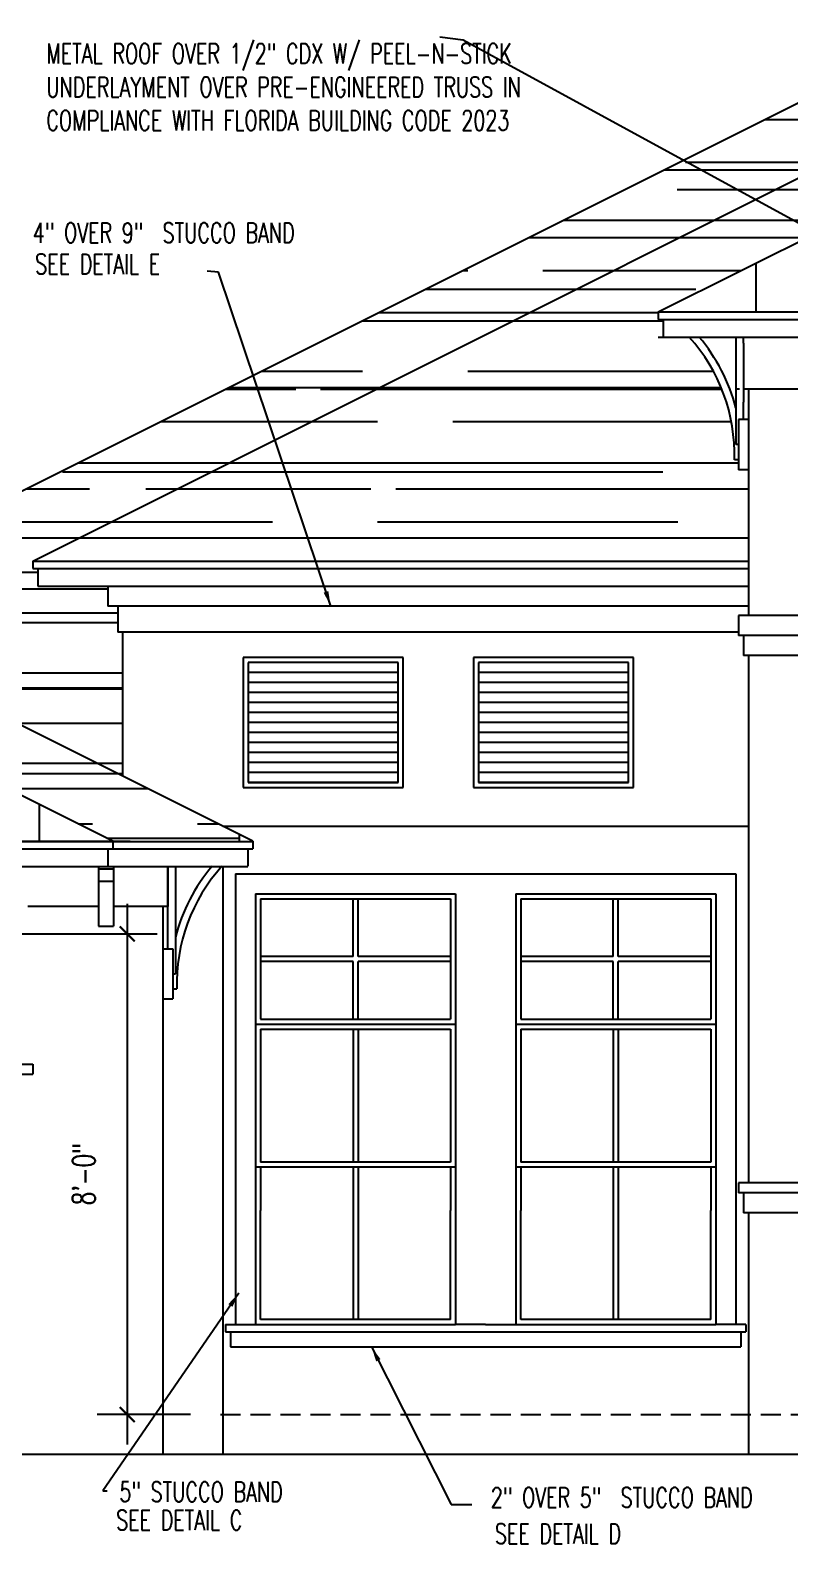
# Model space of a CAD drawing. Header units: inches. Extents: x -25328 to 8149, y -5530 to 4336.
# Drawn here: x -4456.9 to -4305.1, y 894.1 to 1196.4 of the extents above; entities that cross this region are included whole.
import ezdxf

# ---------------------------------------------------------------- set-up
doc = ezdxf.new("R2010")
doc.units = ezdxf.units.IN
doc.header["$LTSCALE"] = 16
doc.header["$MEASUREMENT"] = 0
doc.linetypes.add('ALPINE_SOLID', pattern=[0])
doc.linetypes.add('HIDDEN', pattern=[0.375, 0.25, -0.125])
doc.layers.get('0').update_dxf_attribs({"linetype": 'CONTINUOUS'})
doc.layers.get('DEFPOINTS').update_dxf_attribs({"linetype": 'CONTINUOUS'})
for name, color, linetype in [('CONC.', 3, 'CONTINUOUS'), ('DIM', 5, 'CONTINUOUS'), ('DIMS', 5, 'CONTINUOUS'), ('HATCH', 8, 'CONTINUOUS'), ('Layer_Notes', 7, 'ALPINE_SOLID'), ('ROOF', 1, 'CONTINUOUS'), ('TEXT', 11, 'CONTINUOUS'), ('WALLS EXT', 6, 'CONTINUOUS'), ('WINDOWS', 1, 'CONTINUOUS')]:
    doc.layers.add(name, color=color, linetype=linetype)
doc.styles.add('PAYTAS RM', font='romans.shx', dxfattribs={"width": 0.7, "height": 4.5})
doc.styles.add('PAYTS NOTES', font='romans.shx', dxfattribs={"width": 0.7, "height": 4.5})
doc.dimstyles.new('DIM- PAYTAS', dxfattribs={"dimscale": 48, "dimtxt": 0.1, "dimasz": 0.0625, "dimexe": 0.125, "dimexo": 0.125, "dimgap": 0.125, "dimtad": 1, "dimdec": 1, "dimzin": 3, "dimdsep": 46, "dimlunit": 4, "dimtxsty": 'PAYTAS RM', "dimblk": 'ARCHTICK', "dimcen": 0.09, "dimdle": 0.125, "dimclrd": 5, "dimclre": 5, "dimclrt": 11, "dimadec": 0, "dimazin": 0, "dimtfac": 1, "dimtdec": 1, "dimtofl": 0, "dimtmove": 2, "dimatfit": 3, "dimfxl": 0, "dimfrac": 2, "dimtolj": 1, "dimtzin": 3, "dimarcsym": 0})

# ---------------------------------------------------------------- blocks, each defined once
blk = doc.blocks.new('_ArchTick')
at = {"color": 0, "linetype": 'ByBlock', "const_width": 0.15}
blk.add_lwpolyline([(-0.5, -0.5), (0.5, 0.5)], dxfattribs=at)
blk = doc.blocks.new('*D1370')
at = {"layer": 'DEFPOINTS', "color": 0, "transparency": 16777216}
for p in [(-4474.39, 1015.91), (-4437.51, 919.88), (-4418.89, 919.88)]:
    blk.add_point(p, dxfattribs=at)
at = {"layer": 'DIM', "color": 5, "lineweight": -2, "transparency": 16777216}
for p, q in [((-4437.51, 1021.91), (-4437.51, 913.88)), ((-4468.39, 1015.91), (-4431.51, 1015.91)), ((-4424.89, 919.88), (-4443.51, 919.88))]:
    blk.add_line(p, q, dxfattribs=at)
at = {"layer": 'DIM', "color": 5, "lineweight": -2, "transparency": 16777216, "xscale": 3, "yscale": 3, "zscale": 3}
for p, rotation in [((-4437.51, 1015.91), 90), ((-4437.51, 919.88), 270)]:
    blk.add_blockref('_ArchTick', p, dxfattribs=dict(at, rotation=rotation))
at = {"layer": 'DIM', "color": 11, "transparency": 16777216, "insert": (-4446.19, 967.89), "char_height": 4.5, "attachment_point": 5, "rotation": 90, "style": 'PAYTAS RM', "bg_fill": 3, "box_fill_scale": 1.25, "bg_fill_color": 256, "bg_fill_true_color": 13158600, "bg_fill_transparency": 0}
blk.add_mtext('\\A1;8\'-0"', dxfattribs=at)

msp = doc.modelspace()

# ---------------------------------------------------------------- hatches: boundary and pattern name
at = {"layer": 'HATCH'}
h = msp.add_hatch(dxfattribs=at)
h.set_pattern_fill('AR-RROOF', color=8, scale=15, style=0)
h.paths.add_polyline_path([(-4505.39364874, 1080.90700971), (-4595.64364874, 1035.78200971), (-4595.64364874, 1034.40700971), (-4570.42227123, 1034.40700971), (-4505.39364874, 1066.92132095), (-4440.36502626, 1034.40700971), (-4436.89364874, 1034.40700971), (-4415.14364874, 1034.38227326), (-4415.14364874, 1035.78200971)])
h.paths.add_polyline_path([(-4439.39364874, 1081.37914566), (-4441.39364874, 1081.37914566), (-4441.39364874, 1085.37914566), (-4455.39364874, 1085.37914566), (-4455.39364874, 1088.87914566), (-4456.39364874, 1088.87914566), (-4456.39364874, 1090.37914566), (-4263.39364874, 1186.87914566), (-4070.39364874, 1090.37914566), (-4070.39364874, 1088.87914566), (-4071.39364874, 1088.87914566), (-4071.39364874, 1085.37914566), (-4085.39364874, 1085.37914566), (-4085.39364874, 1081.37914566), (-4087.39364874, 1081.37914566), (-4087.39364874, 1076.14358901), (-4088.39364874, 1076.14358901), (-4088.39364874, 1047.40700971), (-3945.39364874, 1118.90700971), (-4100.39364874, 1196.40700971), (-4274.39364874, 1196.40700971), (-4505.39364874, 1080.90700971), (-4438.39364874, 1047.40700971), (-4438.39364874, 1076.14358901), (-4439.39364874, 1076.14358901)])
h.paths.add_polyline_path([(-4325.21589299, 1135.12914566), (-4330.39364874, 1135.12914566), (-4330.39364874, 1138.62914566), (-4331.39364874, 1138.62914566), (-4331.39364874, 1140.12914566), (-4259.39364874, 1176.12914566), (-4187.39364874, 1140.12914566), (-4187.39364874, 1138.62914566), (-4188.39364874, 1138.62914566), (-4188.39364874, 1135.12914566), (-4193.5714045, 1135.12914566, 0.1928199289), (-4202.60461891, 1110.62914566), (-4203.39364874, 1110.62914566), (-4203.39364874, 1108.62914566), (-4205.39364874, 1108.62914566), (-4205.39364874, 1090.37914566), (-4070.39364874, 1090.37914566), (-4263.39364874, 1186.87914566), (-4456.39364874, 1090.37914566), (-4313.39364874, 1090.37914566), (-4313.39364874, 1108.62914566), (-4315.39364874, 1108.62914566), (-4315.39364874, 1110.62914566), (-4316.18267858, 1110.62914566, 0.1928199289)], flags=17)
h.paths.add_polyline_path([(-3912.39364874, 1123.40700971), (-3924.39364874, 1129.40700971), (-4114.39364874, 1034.40700971), (-4090.39364874, 1034.40700971)])
h.paths.add_polyline_path([(-3912.39364874, 1090.09849991), (-3824.95494024, 1046.37914566), (-3824.95494024, 1044.87914566), (-3825.95494024, 1044.87914566), (-3825.95494024, 1041.37914566), (-3831.132696, 1041.37914566, 0.0608947721), (-3836.03230362, 1034.40700971), (-3734.39364874, 1034.40700971), (-3912.39364874, 1123.40700971), (-4090.39364874, 1034.40700971), (-3988.76129766, 1034.40700971, 0.0609127368), (-3993.66524403, 1041.37914566), (-3998.83235724, 1041.37914566), (-3998.83235724, 1044.87914566), (-3999.83235724, 1044.87914566), (-3999.83235724, 1046.37914566)])

# ---------------------------------------------------------------- linework, layer by layer
at = {"layer": 'CONC.'}
for p, q in [((-4067.03708691, 911.87914566), (-4580.39364874, 911.87914566)), ((-3752.39364874, 911.87914566), (-4561.39364874, 911.87914566))]:
    msp.add_line(p, q, dxfattribs=at)
at = {"layer": 'DIM'}
for p, q in [((-4331.39364874, 1140.12914566), (-4331.39364874, 1138.62914566)), ((-4456.39364874, 1090.37914566), (-4456.39364874, 1088.87914566))]:
    msp.add_line(p, q, dxfattribs=at)
at = {"layer": 'DIMS'}
for p, q in [((-4315.16592929, 1124.68097185), (-4315.89364874, 1124.68097185)), ((-4305.95614874, 1124.68097185), (-4314.39364874, 1124.68097185)), ((-4303.09491799, 1124.68097185), (-4312.16592929, 1124.68097185)), ((-4452.61865388, 1021.39358901), (-4457.36502626, 1021.39358901)), ((-4443.21569154, 1021.39358901), (-4452.61865388, 1021.39358901)), ((-4429.39364874, 1021.39358901), (-4440.21569154, 1021.39358901))]:
    msp.add_line(p, q, dxfattribs=at)
at = {"layer": 'HATCH', "color": 8, "linetype": 'HIDDEN'}
msp.add_line((-4418.89364874, 919.87914566), (-4096.39364874, 919.87914566), dxfattribs=at)
at = {"layer": 'Layer_Notes', "color": 8}
for p, q in [((-4311.89364874, 1149.87914566), (-4311.89364874, 1140.12914566)), ((-4455.11502626, 1041.78200971), (-4455.11502626, 1034.40700971)), ((-4415.14364874, 1035.78200971), (-4415.14364874, 1034.40700971))]:
    msp.add_line(p, q, dxfattribs=at)
at = {"layer": 'ROOF', "color": 6}
for p, q in [((-4274.39364874, 1196.40700971), (-4598.39364874, 1034.40700971)), ((-4456.39364874, 1090.37914566), (-4263.39364874, 1186.87914566)), ((-4331.39364874, 1140.12914566), (-4259.39364874, 1176.12914566)), ((-4331.39364874, 1140.12914566), (-4187.39364874, 1140.12914566)), ((-4330.39364874, 1138.62914566), (-4330.39364874, 1135.12914566)), ((-4331.39364874, 1135.12914566), (-4188.39364874, 1135.12914566)), ((-4313.39364874, 1124.68097185), (-4313.39364874, 1079.5162353)), ((-4456.39364874, 1090.37914566), (-4313.39364874, 1090.37914566)), ((-4455.39364874, 1088.87914566), (-4455.39364874, 1085.37914566)), ((-4455.39364874, 1085.37914566), (-4313.39364874, 1085.37914566)), ((-4412.39364874, 1034.40700971), (-4505.39364874, 1080.90700971)), ((-4438.39364874, 1047.40700971), (-4438.39364874, 1076.14358901)), ((-4313.39364874, 1071.5162353), (-4313.39364874, 1056.87914566)), ((-4440.36502626, 1034.40700971), (-4505.39364874, 1066.92132095)), ((-4313.39364874, 1056.87914566), (-4313.39364874, 966.15121621)), ((-4418.39364874, 1037.40700971), (-4313.39364874, 1037.40700971)), ((-4598.39364874, 1034.40700971), (-4436.89364874, 1034.40700971)), ((-4598.39364874, 1034.37914566), (-4412.39364874, 1034.37914566)), ((-4441.36502626, 1032.90700971), (-4441.36502626, 1029.40700971)), ((-4413.39364874, 1032.90700971), (-4413.39364874, 1029.40700971)), ((-4597.39364874, 1029.37914566), (-4413.39364874, 1029.37914566)), ((-4429.39364874, 1029.40700971), (-4429.39364874, 1021.39358901)), ((-4418.39364874, 1029.37914566), (-4418.39364874, 911.87914566)), ((-4415.89364874, 1027.87914566), (-4315.89364874, 1027.87914566)), ((-4415.89364874, 1027.87914566), (-4415.89364874, 937.87914566)), ((-4315.89364874, 1027.87914566), (-4315.89364874, 937.87914566)), ((-4411.89364874, 1023.87914566), (-4371.89364874, 1023.87914566)), ((-4411.89364874, 1023.87914566), (-4411.89364874, 997.87914566)), ((-4371.89364874, 1023.87914566), (-4371.89364874, 997.87914566)), ((-4359.89364874, 1023.87914566), (-4319.89364874, 1023.87914566)), ((-4359.89364874, 1023.87914566), (-4359.89364874, 997.87914566)), ((-4319.89364874, 1023.87914566), (-4319.89364874, 997.87914566)), ((-4430.39364874, 1021.39358901), (-4430.39364874, 911.87914566)), ((-4411.89364874, 997.87914566), (-4371.89364874, 997.87914566)), ((-4411.89364874, 997.87914566), (-4371.89364874, 997.87914566)), ((-4411.89364874, 997.87914566), (-4371.89364874, 997.87914566)), ((-4411.89364874, 997.87914566), (-4411.89364874, 960.62914566)), ((-4371.89364874, 997.87914566), (-4371.89364874, 960.62914566)), ((-4359.89364874, 997.87914566), (-4319.89364874, 997.87914566)), ((-4359.89364874, 997.87914566), (-4319.89364874, 997.87914566)), ((-4359.89364874, 997.87914566), (-4319.89364874, 997.87914566)), ((-4359.89364874, 997.87914566), (-4359.89364874, 960.62914566)), ((-4319.89364874, 997.87914566), (-4319.89364874, 960.62914566)), ((-4501.39364874, 989.90700971), (-4456.36502626, 989.90700971)), ((-4456.36502626, 989.90700971), (-4456.36502626, 987.90700971)), ((-4554.42227123, 987.90700971), (-4456.36502626, 987.90700971)), ((-4411.89364874, 960.62914566), (-4411.89364874, 937.87914566)), ((-4371.89364874, 960.62914566), (-4371.89364874, 938.87914566)), ((-4359.89364874, 960.62914566), (-4359.89364874, 937.87914566)), ((-4319.89364874, 960.62914566), (-4319.89364874, 938.87914566)), ((-4313.39364874, 960.15121621), (-4313.39364874, 911.87914566)), ((-4417.89364874, 937.87914566), (-4417.89364874, 936.37914566)), ((-4417.89364874, 937.87914566), (-4415.89364874, 937.87914566)), ((-4417.89364874, 937.87914566), (-4417.89364874, 936.37914566)), ((-4415.89364874, 937.87914566), (-4372.89364874, 937.87914566)), ((-4372.89364874, 937.87914566), (-4371.89364874, 937.87914566)), ((-4371.89364874, 938.87914566), (-4371.89364874, 937.87914566)), ((-4365.89364874, 937.87914566), (-4371.89364874, 937.87914566)), ((-4365.89364874, 937.87914566), (-4320.89364874, 937.87914566)), ((-4320.89364874, 937.87914566), (-4319.89364874, 937.87914566)), ((-4319.89364874, 938.87914566), (-4319.89364874, 937.87914566)), ((-4313.89364874, 937.87914566), (-4319.89364874, 937.87914566)), ((-4313.89364874, 937.87914566), (-4313.89364874, 936.37914566)), ((-4313.89364874, 937.87914566), (-4313.89364874, 936.37914566)), ((-4417.89364874, 936.37914566), (-4365.89364874, 936.37914566)), ((-4416.89364874, 936.37914566), (-4416.89364874, 933.37914566)), ((-4416.89364874, 936.37914566), (-4416.89364874, 933.37914566)), ((-4365.89364874, 936.37914566), (-4313.89364874, 936.37914566)), ((-4314.89364874, 936.37914566), (-4314.89364874, 933.37914566)), ((-4314.89364874, 936.37914566), (-4314.89364874, 933.37914566)), ((-4416.89364874, 933.37914566), (-4366.89364874, 933.37914566)), ((-4366.89364874, 933.37914566), (-4314.89364874, 933.37914566))]:
    msp.add_line(p, q, dxfattribs=at)
at = {"layer": 'WALLS EXT', "color": 8}
for p, q in [((-4331.39364874, 1140.12914566), (-4331.39364874, 1138.62914566)), ((-4331.39364874, 1138.62914566), (-4187.39364874, 1138.62914566)), ((-4456.39364874, 1090.37914566), (-4456.39364874, 1088.87914566)), ((-4456.39364874, 1088.87914566), (-4313.39364874, 1088.87914566)), ((-4440.36502626, 1034.40700971), (-4440.36502626, 1032.90700971)), ((-4412.39364874, 1034.40700971), (-4412.39364874, 1032.90700971)), ((-4598.39364874, 1032.90700971), (-4436.89364874, 1032.90700971)), ((-4598.39364874, 1032.87914566), (-4412.39364874, 1032.87914566))]:
    msp.add_line(p, q, dxfattribs=at)
at = {"layer": 'WINDOWS'}
for p, q in [((-4315.89364874, 1135.12914566), (-4315.89364874, 1123.62914566)), ((-4314.39364874, 1133.9165285), (-4314.39364874, 1135.12914566)), ((-4314.39364874, 1133.9165285), (-4314.39364874, 1123.62914566)), ((-4315.89364874, 1123.62914566), (-4315.89364874, 1122.32012867)), ((-4315.89364874, 1122.32012867), (-4315.89364874, 1113.62914566)), ((-4314.39364874, 1123.62914566), (-4314.39364874, 1122.12914566)), ((-4314.39364874, 1118.62914566), (-4314.39364874, 1122.12914566)), ((-4315.39364874, 1118.62914566), (-4315.39364874, 1108.62914566)), ((-4313.39364874, 1118.62914566), (-4315.39364874, 1118.62914566)), ((-4315.39364874, 1113.62914566), (-4315.89364874, 1113.62914566)), ((-4315.39364874, 1110.62914566), (-4316.18267858, 1110.62914566)), ((-4313.39364874, 1108.62914566), (-4315.39364874, 1108.62914566)), ((-4441.39364874, 1085.37914566), (-4441.39364874, 1081.37914566)), ((-4313.39364874, 1081.37914566), (-4441.39364874, 1081.37914566)), ((-4439.39364874, 1081.37914566), (-4439.39364874, 1076.14358901)), ((-4315.39364874, 1079.5162353), (-4315.39364874, 1075.5162353)), ((-4203.39364874, 1079.5162353), (-4315.39364874, 1079.5162353)), ((-4315.39364874, 1076.14358901), (-4439.39364874, 1076.14358901)), ((-4203.39364874, 1075.5162353), (-4315.39364874, 1075.5162353)), ((-4314.39364874, 1075.5162353), (-4314.39364874, 1071.5162353)), ((-4414.34529239, 1071.13150276), (-4414.34529239, 1045.13150276)), ((-4382.34529239, 1071.13150276), (-4414.34529239, 1071.13150276)), ((-4382.34529239, 1045.13150276), (-4382.34529239, 1071.13150276)), ((-4368.34529239, 1071.13150276), (-4368.34529239, 1045.13150276)), ((-4336.34529239, 1071.13150276), (-4368.34529239, 1071.13150276)), ((-4336.34529239, 1045.13150276), (-4336.34529239, 1071.13150276)), ((-4204.39364874, 1071.5162353), (-4314.39364874, 1071.5162353)), ((-4413.34529239, 1070.13150276), (-4413.34529239, 1046.13150276)), ((-4383.34529239, 1070.13150276), (-4413.34529239, 1070.13150276)), ((-4383.34529239, 1068.13150276), (-4413.34529239, 1068.13150276)), ((-4383.34529239, 1046.13150276), (-4383.34529239, 1070.13150276)), ((-4367.34529239, 1070.13150276), (-4367.34529239, 1046.13150276)), ((-4337.34529239, 1070.13150276), (-4367.34529239, 1070.13150276)), ((-4337.34529239, 1068.13150276), (-4367.34529239, 1068.13150276)), ((-4337.34529239, 1046.13150276), (-4337.34529239, 1070.13150276)), ((-4383.34529239, 1066.13150276), (-4413.34529239, 1066.13150276)), ((-4337.34529239, 1066.13150276), (-4367.34529239, 1066.13150276)), ((-4383.34529239, 1064.13150276), (-4413.34529239, 1064.13150276)), ((-4383.34529239, 1062.13150276), (-4413.34529239, 1062.13150276)), ((-4337.34529239, 1064.13150276), (-4367.34529239, 1064.13150276)), ((-4337.34529239, 1062.13150276), (-4367.34529239, 1062.13150276)), ((-4383.34529239, 1060.13150276), (-4413.34529239, 1060.13150276)), ((-4337.34529239, 1060.13150276), (-4367.34529239, 1060.13150276)), ((-4383.34529239, 1058.13150276), (-4413.34529239, 1058.13150276)), ((-4383.34529239, 1056.13150276), (-4413.34529239, 1056.13150276)), ((-4337.34529239, 1058.13150276), (-4367.34529239, 1058.13150276)), ((-4337.34529239, 1056.13150276), (-4367.34529239, 1056.13150276)), ((-4383.34529239, 1054.13150276), (-4413.34529239, 1054.13150276)), ((-4383.34529239, 1052.13150276), (-4413.34529239, 1052.13150276)), ((-4337.34529239, 1054.13150276), (-4367.34529239, 1054.13150276)), ((-4337.34529239, 1052.13150276), (-4367.34529239, 1052.13150276)), ((-4383.34529239, 1050.13150276), (-4413.34529239, 1050.13150276)), ((-4337.34529239, 1050.13150276), (-4367.34529239, 1050.13150276)), ((-4383.34529239, 1048.13150276), (-4413.34529239, 1048.13150276)), ((-4413.34529239, 1046.13150276), (-4383.34529239, 1046.13150276)), ((-4383.34529239, 1046.13150276), (-4413.34529239, 1046.13150276)), ((-4337.34529239, 1048.13150276), (-4367.34529239, 1048.13150276)), ((-4367.34529239, 1046.13150276), (-4337.34529239, 1046.13150276)), ((-4337.34529239, 1046.13150276), (-4367.34529239, 1046.13150276)), ((-4414.34529239, 1045.13150276), (-4382.34529239, 1045.13150276)), ((-4368.34529239, 1045.13150276), (-4336.34529239, 1045.13150276)), ((-4443.21569154, 1029.40700971), (-4443.21569154, 1017.45883589)), ((-4443.21569154, 1028.90700971), (-4440.21569154, 1028.90700971)), ((-4440.21569154, 1029.40700971), (-4440.21569154, 1017.45883589)), ((-4429.39364874, 1012.90700971), (-4429.39364874, 1029.40700971)), ((-4427.89364874, 1029.40700971), (-4427.89364874, 1017.2160267)), ((-4443.21569154, 1026.40700971), (-4440.21569154, 1026.40700971)), ((-4410.89364874, 1022.87914566), (-4372.89364874, 1022.87914566)), ((-4410.89364874, 1022.87914566), (-4410.89364874, 998.87914566)), ((-4392.39364874, 1011.37914566), (-4392.39364874, 1022.87914566)), ((-4391.39364874, 1011.37914566), (-4391.39364874, 1022.87914566)), ((-4372.89364874, 1022.87914566), (-4372.89364874, 998.87914566)), ((-4358.89364874, 1022.87914566), (-4320.89364874, 1022.87914566)), ((-4358.89364874, 1022.87914566), (-4358.89364874, 998.87914566)), ((-4340.39364874, 1011.37914566), (-4340.39364874, 1022.87914566)), ((-4339.39364874, 1011.37914566), (-4339.39364874, 1022.87914566)), ((-4320.89364874, 1022.87914566), (-4320.89364874, 998.87914566)), ((-4443.21569154, 1017.45883589), (-4440.21569154, 1017.45883589)), ((-4427.89364874, 1017.2160267), (-4427.89364874, 1016.09799271)), ((-4427.89364874, 1016.09799271), (-4427.89364874, 1007.90700971)), ((-4430.39364874, 1012.90700971), (-4428.39364874, 1012.90700971)), ((-4428.39364874, 1012.90700971), (-4428.39364874, 1002.90700971)), ((-4392.39364874, 1011.37914566), (-4410.89364874, 1011.37914566)), ((-4392.39364874, 1010.37914566), (-4410.89364874, 1010.37914566)), ((-4392.39364874, 998.87914566), (-4392.39364874, 1010.37914566)), ((-4372.89364874, 1011.37914566), (-4391.39364874, 1011.37914566)), ((-4391.39364874, 998.87914566), (-4391.39364874, 1010.37914566)), ((-4372.89364874, 1010.37914566), (-4391.39364874, 1010.37914566)), ((-4340.39364874, 1011.37914566), (-4358.89364874, 1011.37914566)), ((-4340.39364874, 1010.37914566), (-4358.89364874, 1010.37914566)), ((-4340.39364874, 998.87914566), (-4340.39364874, 1010.37914566)), ((-4320.89364874, 1011.37914566), (-4339.39364874, 1011.37914566)), ((-4339.39364874, 998.87914566), (-4339.39364874, 1010.37914566)), ((-4320.89364874, 1010.37914566), (-4339.39364874, 1010.37914566)), ((-4428.39364874, 1007.90700971), (-4427.89364874, 1007.90700971)), ((-4428.39364874, 1004.90700971), (-4427.60461891, 1004.90700971)), ((-4430.39364874, 1002.90700971), (-4428.39364874, 1002.90700971)), ((-4410.89364874, 998.87914566), (-4372.89364874, 998.87914566)), ((-4358.89364874, 998.87914566), (-4320.89364874, 998.87914566)), ((-4410.89364874, 996.87914566), (-4372.89364874, 996.87914566)), ((-4410.89364874, 996.87914566), (-4410.89364874, 970.30657414)), ((-4392.39364874, 996.87914566), (-4392.39364874, 970.30657414)), ((-4391.39364874, 996.87914566), (-4391.39364874, 970.30657414)), ((-4372.89364874, 996.87914566), (-4372.89364874, 970.30657414)), ((-4358.89364874, 996.87914566), (-4320.89364874, 996.87914566)), ((-4358.89364874, 996.87914566), (-4358.89364874, 970.30657414)), ((-4340.39364874, 996.87914566), (-4340.39364874, 970.30657414)), ((-4339.39364874, 996.87914566), (-4339.39364874, 970.30657414)), ((-4320.89364874, 996.87914566), (-4320.89364874, 970.30657414)), ((-4371.89364874, 969.30657414), (-4411.89364874, 969.30657414)), ((-4372.89364874, 970.30657414), (-4410.89364874, 970.30657414)), ((-4410.89364874, 969.30657414), (-4410.89364874, 960.62914566)), ((-4392.39364874, 969.30657414), (-4392.39364874, 938.87914566)), ((-4391.39364874, 969.30657414), (-4391.39364874, 938.87914566)), ((-4372.89364874, 969.30657414), (-4372.89364874, 960.62914566)), ((-4319.89364874, 969.30657414), (-4359.89364874, 969.30657414)), ((-4320.89364874, 970.30657414), (-4358.89364874, 970.30657414)), ((-4358.89364874, 969.30657414), (-4358.89364874, 960.62914566)), ((-4340.39364874, 969.30657414), (-4340.39364874, 938.87914566)), ((-4339.39364874, 969.30657414), (-4339.39364874, 938.87914566)), ((-4320.89364874, 969.30657414), (-4320.89364874, 960.62914566)), ((-4299.39364874, 966.15121621), (-4315.39364874, 966.15121621)), ((-4315.39364874, 966.15121621), (-4315.39364874, 964.15121621)), ((-4299.39364874, 964.15121621), (-4315.39364874, 964.15121621)), ((-4314.39364874, 964.15121621), (-4314.39364874, 960.15121621)), ((-4410.89364874, 938.87914566), (-4410.89364874, 960.62914566)), ((-4372.89364874, 938.87914566), (-4372.89364874, 960.62914566)), ((-4358.89364874, 938.87914566), (-4358.89364874, 960.62914566)), ((-4320.89364874, 938.87914566), (-4320.89364874, 960.62914566)), ((-4300.39364874, 960.15121621), (-4314.39364874, 960.15121621)), ((-4372.89364874, 938.87914566), (-4410.89364874, 938.87914566)), ((-4320.89364874, 938.87914566), (-4358.89364874, 938.87914566))]:
    msp.add_line(p, q, dxfattribs=at)
for centre, radius, start, end in [((-4351.28365246, 1111.60260927), 35.11446993, 358.4114097977, 42.0667165096), ((-4351.28365246, 1111.60260927), 36.61446993, 14.8594405732, 39.9820440785), ((-4392.50364503, 1005.88047331), 36.61446993, 140.0179559217, 165.1405594268), ((-4392.50364503, 1005.88047331), 35.11446993, 137.9332834902, 181.5885902023)]:
    msp.add_arc(centre, radius, start, end, dxfattribs=at)

# ---------------------------------------------------------------- texts
at = {"layer": 'TEXT', "char_height": 4, "width": 103.1729513398, "attachment_point": 4, "style": 'PAYTS NOTES'}
for s, insert in [('\\A1;METAL ROOF OVER 1/2" CDX W/ PEEL-N-STICK UNDERLAYMENT OVER PRE-ENGINEERED TRUSS IN COMPLIANCE WITH FLORIDA BUILDING CODE 2023', (-4453.67661105, 1185.06909235)), ('\\A1;4" OVER 9"  STUCCO BAND', (-4456.36836326, 1155.95949235)), ('\\A1;SEE DETAIL E', (-4455.89773788, 1149.70658269)), ('\\A1;5" STUCCO BAND', (-4439.08122914, 904.44384022)), ('\\A1;2" OVER 5"  STUCCO BAND', (-4364.86056877, 903.32330848)), ('\\A1;SEE DETAIL C', (-4439.71576054, 898.78760847)), ('\\A1;SEE DETAIL D', (-4364.0476956, 896.07819758))]:
    msp.add_mtext(s, dxfattribs=dict(at, insert=insert))

# ---------------------------------------------------------------- leaders
at = {"layer": 'DIM'}
for points in [[(-4284.52930886, 1147.57135937), (-4370.36001753, 1194.4124314), (-4375.06985691, 1195.01148682)], [(-4396.84487779, 1081.37914566), (-4419.2746346, 1148.11324155), (-4421.56445515, 1148.26582561)], [(-4388.68349649, 933.37914566), (-4372.77558981, 901.92563761), (-4368.6792192, 901.92563761)]]:
    msp.add_leader(points, dimstyle='DIM- PAYTAS', override={"dimgap": 0.125, "dimtad": 0, "dimtfill": 1, "dimarcsym": 2}, dxfattribs=at)

# ---------------------------------------------------------------- next in the draw order: dimensions: what is measured, and where the dimension line sits
dim = msp.add_linear_dim(base=(-4437.50684214, 919.87914566), p1=(-4474.39364874, 1015.90700971), p2=(-4418.89364874, 919.87914566), angle=90, dimstyle='DIM- PAYTAS', override={"dimtfill": 1, "dimarcsym": 2}, dxfattribs=at)
dim.commit()
dim.dimension.update_dxf_attribs({"geometry": '*D1370', "text_midpoint": (-4446.18541357, 967.89307768)})

# ---------------------------------------------------------------- next in the draw order: leaders
msp.add_leader([(-4415.19755966, 944.14205016), (-4442.34906409, 904.67215068), (-4441.49103472, 904.67215068)], dimstyle='DIM- PAYTAS', override={"dimgap": 0.125, "dimtad": 0, "dimtfill": 1, "dimarcsym": 2}, dxfattribs=at)

doc.saveas('drawing.dxf')
